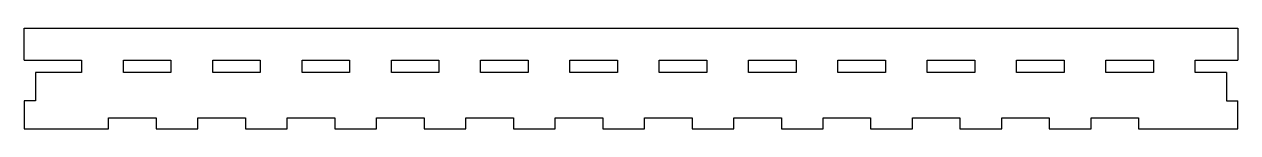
# Model space of a CAD drawing. Extents: x -109 to 109, y -6 to 12.
import ezdxf

# ---------------------------------------------------------------- set-up
doc = ezdxf.new("R2010")
doc.units = 0
doc.layers.get('0').update_dxf_attribs({"linetype": 'CONTINUOUS'})

msp = doc.modelspace()

# ---------------------------------------------------------------- linework, layer by layer
at = {"color": 7, "linetype": 'CONTINUOUS'}
for p, q in [((-108.68, 12.055), (108.68, 12.055)), ((-108.68, 6.305), (-108.68, 12.055)), ((108.68, 12.055), (108.68, 6.305)), ((-108.68, 6.305), (-98.43, 6.305)), ((-98.43, 6.305), (-98.43, 4.055)), ((-90.93, 6.305), (-82.43, 6.305)), ((-90.93, 4.055), (-90.93, 6.305)), ((-82.43, 6.305), (-82.43, 4.055)), ((-74.93, 6.305), (-66.43, 6.305)), ((-74.93, 4.055), (-74.93, 6.305)), ((-66.43, 6.305), (-66.43, 4.055)), ((-58.93, 6.305), (-50.43, 6.305)), ((-58.93, 4.055), (-58.93, 6.305)), ((-50.43, 6.305), (-50.43, 4.055)), ((-42.93, 6.305), (-34.43, 6.305)), ((-42.93, 4.055), (-42.93, 6.305)), ((-34.43, 6.305), (-34.43, 4.055)), ((-26.93, 6.305), (-18.43, 6.305)), ((-26.93, 4.055), (-26.93, 6.305)), ((-18.43, 6.305), (-18.43, 4.055)), ((-10.93, 6.305), (-2.43, 6.305)), ((-10.93, 4.055), (-10.93, 6.305)), ((-2.43, 6.305), (-2.43, 4.055)), ((5.07, 6.305), (13.57, 6.305)), ((5.07, 4.055), (5.07, 6.305)), ((13.57, 6.305), (13.57, 4.055)), ((21.07, 6.305), (29.57, 6.305)), ((21.07, 4.055), (21.07, 6.305)), ((29.57, 6.305), (29.57, 4.055)), ((37.07, 6.305), (45.57, 6.305)), ((37.07, 4.055), (37.07, 6.305)), ((45.57, 6.305), (45.57, 4.055)), ((53.07, 6.305), (61.57, 6.305)), ((53.07, 4.055), (53.07, 6.305)), ((61.57, 6.305), (61.57, 4.055)), ((69.07, 6.305), (77.57, 6.305)), ((69.07, 4.055), (69.07, 6.305)), ((77.57, 6.305), (77.57, 4.055)), ((85.07, 6.305), (93.57, 6.305)), ((85.07, 4.055), (85.07, 6.305)), ((93.57, 6.305), (93.57, 4.055)), ((101.07, 4.055), (101.07, 6.305)), ((101.07, 6.305), (108.68, 6.305)), ((-98.43, 4.055), (-106.68, 4.055)), ((-106.68, 4.055), (-106.68, -1)), ((-82.43, 4.055), (-90.93, 4.055)), ((-66.43, 4.055), (-74.93, 4.055)), ((-50.43, 4.055), (-58.93, 4.055)), ((-34.43, 4.055), (-42.93, 4.055)), ((-18.43, 4.055), (-26.93, 4.055)), ((-2.43, 4.055), (-10.93, 4.055)), ((13.57, 4.055), (5.07, 4.055)), ((29.57, 4.055), (21.07, 4.055)), ((45.57, 4.055), (37.07, 4.055)), ((61.57, 4.055), (53.07, 4.055)), ((77.57, 4.055), (69.07, 4.055)), ((93.57, 4.055), (85.07, 4.055)), ((106.68, 4.055), (101.07, 4.055)), ((106.68, 4.055), (106.68, -1)), ((-106.68, -1), (-108.68, -1)), ((-108.68, -1), (-108.68, -6.055)), ((106.68, -1), (108.68, -1)), ((108.68, -6.055), (108.68, -1)), ((-93.57, -6.055), (-93.57, -4.055)), ((-93.57, -4.055), (-85.07, -4.055)), ((-85.07, -4.055), (-85.07, -6.055)), ((-77.57, -6.055), (-77.57, -4.055)), ((-77.57, -4.055), (-69.07, -4.055)), ((-69.07, -4.055), (-69.07, -6.055)), ((-61.57, -6.055), (-61.57, -4.055)), ((-61.57, -4.055), (-53.07, -4.055)), ((-53.07, -4.055), (-53.07, -6.055)), ((-45.57, -6.055), (-45.57, -4.055)), ((-45.57, -4.055), (-37.07, -4.055)), ((-37.07, -4.055), (-37.07, -6.055)), ((-29.57, -6.055), (-29.57, -4.055)), ((-29.57, -4.055), (-21.07, -4.055)), ((-21.07, -4.055), (-21.07, -6.055)), ((-13.57, -6.055), (-13.57, -4.055)), ((-13.57, -4.055), (-5.07, -4.055)), ((-5.07, -4.055), (-5.07, -6.055)), ((2.43, -6.055), (2.43, -4.055)), ((2.43, -4.055), (10.93, -4.055)), ((10.93, -4.055), (10.93, -6.055)), ((18.43, -6.055), (18.43, -4.055)), ((18.43, -4.055), (26.93, -4.055)), ((26.93, -4.055), (26.93, -6.055)), ((34.43, -6.055), (34.43, -4.055)), ((34.43, -4.055), (42.93, -4.055)), ((42.93, -4.055), (42.93, -6.055)), ((50.43, -6.055), (50.43, -4.055)), ((50.43, -4.055), (58.93, -4.055)), ((58.93, -4.055), (58.93, -6.055)), ((66.43, -6.055), (66.43, -4.055)), ((66.43, -4.055), (74.93, -4.055)), ((74.93, -4.055), (74.93, -6.055)), ((82.43, -6.055), (82.43, -4.055)), ((82.43, -4.055), (90.93, -4.055)), ((90.93, -4.055), (90.93, -6.055)), ((-108.68, -6.055), (-93.57, -6.055)), ((-85.07, -6.055), (-77.57, -6.055)), ((-69.07, -6.055), (-61.57, -6.055)), ((-53.07, -6.055), (-45.57, -6.055)), ((-37.07, -6.055), (-29.57, -6.055)), ((-21.07, -6.055), (-13.57, -6.055)), ((-5.07, -6.055), (2.43, -6.055)), ((10.93, -6.055), (18.43, -6.055)), ((26.93, -6.055), (34.43, -6.055)), ((42.93, -6.055), (50.43, -6.055)), ((58.93, -6.055), (66.43, -6.055)), ((74.93, -6.055), (82.43, -6.055)), ((90.93, -6.055), (108.68, -6.055))]:
    msp.add_line(p, q, dxfattribs=at)

doc.saveas('drawing.dxf')
